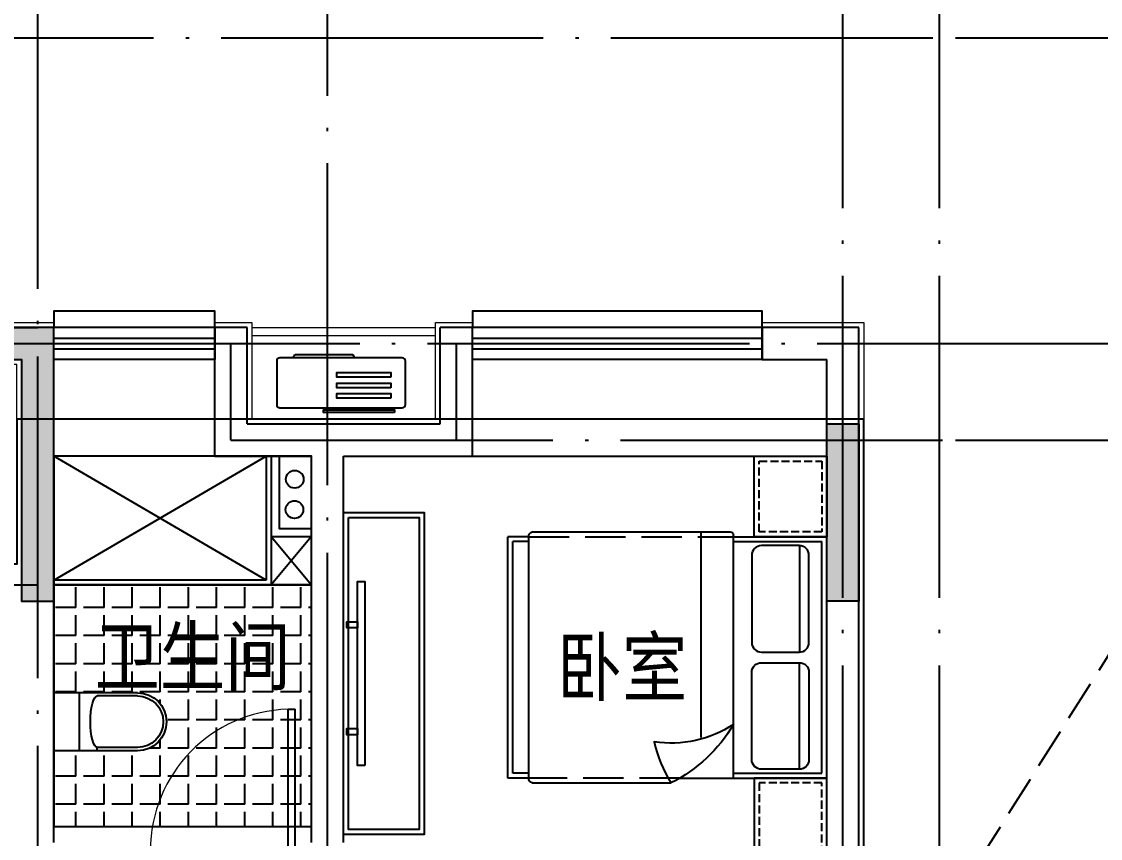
# Model space of a CAD drawing. Extents: x 802298 to 1915382, y -2285475 to -1340051.
# Drawn here: x 1405890 to 1412590, y -2229702 to -2224626 of the extents above; entities that cross this region are included whole.
import ezdxf
from ezdxf.enums import TextEntityAlignment as Align

# ---------------------------------------------------------------- set-up
doc = ezdxf.new("R2010")
doc.units = 0
doc.header["$LTSCALE"] = 1000
doc.header["$MEASUREMENT"] = 0
doc.linetypes.add('DASH', pattern=[0.35, 0.25, -0.1])
doc.linetypes.add('DOTE', pattern=[2.42, 2, -0.2, 0.02, -0.2])
doc.layers.get('0').update_dxf_attribs({"linetype": 'CONTINUOUS'})
for name, color, linetype in [('8', 8, 'CONTINUOUS'), ('AXIS', 3, 'CONTINUOUS'), ('DOTE', 1, 'CONTINUOUS'), ('PUB_TEXT', 7, 'CONTINUOUS'), ('WALL', 9, 'CONTINUOUS'), ('WINDOW', 4, 'CONTINUOUS'), ('厨卫', 154, 'CONTINUOUS'), ('家具', 33, 'CONTINUOUS'), ('平面填充', 252, 'CONTINUOUS'), ('看线', 5, 'CONTINUOUS'), ('窗檐', 6, 'CONTINUOUS'), ('结构', 7, 'CONTINUOUS')]:
    doc.layers.add(name, color=color, linetype=linetype)
doc.layers.add('保温', color=150, linetype='CONTINUOUS', lineweight=9)
doc.layers.add('栏杆百叶', color=36, linetype='CONTINUOUS', lineweight=9)
doc.layers.add('面积－户', color=2, linetype='CONTINUOUS', plot=False)
doc.styles.add('黑体', font='SIMHEI.TTF', dxfattribs={"width": 0.8})

# ---------------------------------------------------------------- blocks, each defined once
blk = doc.blocks.new('A$C20CC1F58')
for p, q in [((0, 180), (0, 700)), ((360, 700), (0, 700)), ((360, 180), (360, 700)), ((360, 539.5), (0, 539.5)), ((20, 180), (20, 430)), ((360, 430), (340, 430)), ((340, 180), (340, 430))]:
    blk.add_line(p, q)
blk.add_lwpolyline([(340, 430), (336.9, 438.2), (327.8, 446.1), (313, 453.4), (293.1, 459.8), (268.9, 465.1), (241.2, 469), (211.2, 471.4), (180, 472.2), (148.8, 471.4), (118.8, 469), (91.1, 465.1), (66.9, 459.8), (47, 453.4), (32.2, 446.1), (23.1, 438.2), (20, 430)])
for radius in [180, 160]:
    blk.add_arc((180, 180), radius, 180, 0)
blk = doc.blocks.new('asfafasfsafaffd')
at = {"color": 8, "ltscale": 0.5}
for points in [[(1604846, -1336991.5), (1604846, -1337191.5), (1604196, -1337191.5), (1604196, -1338691.5), (1603996, -1338691.5), (1603996, -1336991.5)], [(1599196, -1337591.5), (1599196, -1337591.5), (1598996, -1337591.5), (1598996, -1338691.5), (1599196, -1338691.9), (1599196, -1337591.5)]]:
    blk.add_lwpolyline(points, close=True, dxfattribs=at)
for points in [[(1603996, -1337191.5), (1603996, -1336991.5), (1604846, -1337191.5), (1604846, -1336991.5)], [(1603996, -1337191.5), (1603996, -1338691.5), (1604196, -1337191.5), (1604196, -1338691.5)], [(1599196, -1337591.5), (1598996, -1337591.5), (1599196, -1337591.5), (1598996, -1337591.5)], [(1599196, -1337591.5), (1599196, -1338691.9), (1598996, -1337591.5), (1598996, -1338691.5)]]:
    blk.add_solid(points, dxfattribs=at)
blk = doc.blocks.new('A$C2FB07499')
at = {"layer": '家具', "ltscale": 0.5}
blk.add_lwpolyline([(500, 0), (0, 0), (0, 2000), (500, 2000)], close=True, dxfattribs=at)
at = {"layer": '家具', "color": 251, "ltscale": 40}
for points in [[(470, 30), (30, 30), (30, 1970), (470, 1970)], [(368, 1572.1), (414.5, 1572.1), (414.5, 427.9), (368, 427.9)], [(414.5, 1381), (480, 1381), (480, 1342.7), (414.5, 1342.7)], [(414.5, 716.9), (480, 716.9), (480, 678.6), (414.5, 678.6)]]:
    blk.add_lwpolyline(points, close=True, dxfattribs=at)
blk = doc.blocks.new('dgfgf')
at = {"layer": '家具'}
blk.add_lwpolyline([(7597.4, -62676.2), (7147.4, -62676.2), (7147.4, -63176.2), (7597.4, -63176.2), (7597.4, -62676.2), (7517.4, -62676.2)], dxfattribs=at)
at = {"layer": '家具', "color": 251, "linetype": 'DASH', "ltscale": 0.2}
blk.add_lwpolyline([(7567.4, -62706.2), (7177.4, -62706.2), (7177.4, -63146.2), (7567.4, -63146.2)], close=True, dxfattribs=at)
blk = doc.blocks.new('A$C72813290')
at = {"layer": '家具'}
for p, q in [((579.1, 500), (579.1, 2010)), ((1830, 2030), (599.1, 2030)), ((779.5, 752.6), (779.5, 2030)), ((579.1, 2000), (0, 2000)), ((0, 500), (0, 2000)), ((30, 530), (30, 1970)), ((579.1, 1970), (30, 1970)), ((169.9, 1944.6), (169.9, 1282.8)), ((1850, 500), (1850, 2000)), ((1850, 2000), (1980, 2000)), ((1850, 1970), (1950, 1970)), ((1950, 530), (1950, 1970)), ((1980, 500), (1980, 2000)), ((169.9, 555.4), (169.9, 1217.2)), ((912.3, 500), (0, 500)), ((579.1, 530), (30, 530)), ((1830, 470), (967.1, 470)), ((1850, 530), (1950, 530)), ((1850, 500), (1980, 500))]:
    blk.add_line(p, q, dxfattribs=at)
at = {"layer": '家具', "linetype": 'DASH'}
for p, q in [((1850, 2000), (579.1, 2000)), ((912.3, 500), (1850, 500))]:
    blk.add_line(p, q, dxfattribs=at)
at = {"layer": '家具'}
for points in [[(169.9, 1944.6), (405.3, 1944.6, -0.414214), (465.3, 1884.6), (465.3, 1342.8, -0.414214), (405.3, 1282.8), (169.9, 1282.8, -0.414214), (109.9, 1342.8), (109.9, 1884.6, -0.414214)], [(169.9, 555.4), (405.3, 555.4, 0.414214), (465.3, 615.4), (465.3, 1157.2, 0.414214), (405.3, 1217.2), (169.9, 1217.2, 0.414214), (109.9, 1157.2), (109.9, 615.4, 0.414214)]]:
    blk.add_lwpolyline(points, format="xyb", close=True, dxfattribs=at)
blk.add_lwpolyline([(579.1, 832.6, 0.180302), (1070.8, 724.6, -0.088637), (967.1, 470.1, 28871.271551)], format="xyb", dxfattribs=at)
for centre, radius, start, end in [((599.1, 2010), 20, 90, 180), ((1819.3, 2001.3), 30.7, 357.68839, 69.69174), ((1391.5, 1313.2), 944, 210.60747, 243.27731), ((1819.3, 498.8), 30.7, 290.35664, 2.31522)]:
    blk.add_arc(centre, radius, start, end, dxfattribs=at)
blk.add_blockref('dgfgf', (-7147.4, 65176.2), dxfattribs=at)
at = {"layer": '家具', "xscale": -1, "rotation": 180}
blk.add_blockref('dgfgf', (-7147.4, -62676.2), dxfattribs=at)
blk = doc.blocks.new('A$C23642D9D')
at = {"layer": '家具'}
blk.add_blockref('A$C72813290', (0, 0), dxfattribs=at)
blk = doc.blocks.new('A$C4EB5717C')
at = {"layer": '家具', "color": 8}
for p, q in [((520.3, 110), (520.3, 120)), ((883.1, 100), (530.3, 100)), ((893.1, 120), (893.1, 110))]:
    blk.add_line(p, q, dxfattribs=at)
at = {"layer": '家具'}
blk.add_lwpolyline([(220, 120), (980, 120, 0.414214), (1000, 140), (1000, 410, 0.414214), (980, 430), (220, 430, 0.414214), (200, 410), (200, 140, 0.414214)], format="xyb", close=True, dxfattribs=at)
at = {"layer": '家具', "color": 8}
for points in [[(269.2, 459.1), (709, 459.1), (709, 444), (269.2, 444)], [(290.4, 371.5), (625.9, 371.5), (625.9, 342.6), (290.4, 342.6)], [(290.4, 305.7), (625.9, 305.7), (625.9, 276.8), (290.4, 276.8)], [(290.4, 239.9), (625.9, 239.9), (625.9, 211), (290.4, 211)]]:
    blk.add_lwpolyline(points, close=True, dxfattribs=at)
for centre, start, end in [((530.3, 110), 180, 270), ((883.1, 110), 270, 0)]:
    blk.add_arc(centre, 10, start, end, dxfattribs=at)
blk = doc.blocks.new('$DorLib2D$00000001')
for p, q in [((0.45, 0.975), (0.5, 0.975)), ((0.45, 0), (0.45, 0.975)), ((0.5, 0), (0.5, 0.975)), ((0.5, 0), (0.45, 0))]:
    blk.add_line(p, q)
at = {"lineweight": 13}
blk.add_arc((0.475, 0), 0.975, 91.46928, 180, dxfattribs=at)
blk = doc.blocks.new('$TCHSYS$WIN2D')
for p, q in [((-0.5, 0.5), (0.5, 0.5)), ((-0.5, 0.5), (-0.5, -0.5)), ((0.5, 0.5), (0.5, -0.5)), ((0.5, 0.1667), (-0.5, 0.1667)), ((0.5, -0.1667), (-0.5, -0.1667)), ((-0.5, -0.5), (0.5, -0.5))]:
    blk.add_line(p, q)

msp = doc.modelspace()

# ---------------------------------------------------------------- hatches: boundary and pattern name
at = {"layer": '平面填充'}
h = msp.add_hatch(dxfattribs=at)
h.set_pattern_fill('ANGLE', color=256, scale=50, style=0)
h.set_pattern_definition([(180, (2332439.11, -788134.24), (-1e-07, 174.625), [127, -47.625]), (90, (2332439.11, -788134.24), (174.625, 1e-07), [127, -47.625])])
h.paths.add_polyline_path([(1406610.5, -2228796.4), (1406090.5, -2228796.4), (1406090.5, -2228126.4), (1407690.5, -2228126.4), (1407690.5, -2229626.4), (1406090.5, -2229626.4), (1406090.5, -2229156.4), (1406610.5, -2229156.4, 1)])
h.paths.add_polyline_path([(1407547.2, -2228884.2), (1406308.4, -2228884.2), (1406308.4, -2228291.8), (1407547.2, -2228291.8)], flags=24)

# ---------------------------------------------------------------- linework, layer by layer
at = {"layer": '8', "linetype": 'DASH'}
msp.add_line((1411090.5, -2231026.4), (1421969.7, -2213736.1), dxfattribs=at)
at = {"layer": 'AXIS'}
for p, q in [((1411690.5, -2224726.4), (1417690.5, -2224726.4)), ((1411690.5, -2226626.4), (1417690.5, -2226626.4)), ((1411690.5, -2227226.4), (1417690.5, -2227226.4))]:
    msp.add_line(p, q, dxfattribs=at)
at = {"layer": 'DOTE', "linetype": 'DOTE'}
for p, q in [((1405990.5, -2231126.4), (1405990.5, -2223626.4)), ((1407790.5, -2229926.4), (1407790.5, -2223626.4)), ((1410990.5, -2242726.4), (1410990.5, -2223626.4)), ((1411590.5, -2242726.4), (1411590.5, -2223626.4)), ((1378090.5, -2224726.4), (1412590.5, -2224726.4)), ((1400190.5, -2226626.4), (1405990.5, -2226626.4)), ((1405990.5, -2226626.4), (1412590.5, -2226626.4)), ((1407190.5, -2227226.4), (1407190.5, -2226626.4)), ((1408590.5, -2227226.4), (1408590.5, -2226626.4)), ((1407190.5, -2227226.4), (1412590.5, -2227226.4)), ((1402090.5, -2228126.4), (1405990.5, -2228126.4))]:
    msp.add_line(p, q, dxfattribs=at)
at = {"layer": 'WALL'}
for p, q in [((1405240.5, -2226526.4), (1405990.5, -2226526.4)), ((1406090.5, -2226526.4), (1405990.5, -2226526.4)), ((1406090.5, -2226726.4), (1406090.5, -2226526.4)), ((1407290.5, -2226526.4), (1407090.5, -2226526.4)), ((1407090.5, -2226526.4), (1407090.5, -2226726.4)), ((1407290.5, -2227126.4), (1407290.5, -2226526.4)), ((1408490.5, -2227126.4), (1408490.5, -2226526.4)), ((1408690.5, -2226526.4), (1408490.5, -2226526.4)), ((1408690.5, -2226726.4), (1408690.5, -2226526.4)), ((1411090.5, -2226526.4), (1410490.5, -2226526.4)), ((1410490.5, -2226526.4), (1410490.5, -2226726.4)), ((1411090.5, -2231026.4), (1411090.5, -2226526.4)), ((1406090.5, -2228126.4), (1406090.5, -2226726.4)), ((1407090.5, -2227326.4), (1407090.5, -2226726.4)), ((1408690.5, -2227326.4), (1408690.5, -2226726.4)), ((1410490.5, -2226726.4), (1410890.5, -2226726.4)), ((1410890.5, -2231026.4), (1410890.5, -2226726.4)), ((1407290.5, -2227126.4), (1407790.5, -2227126.4)), ((1407790.5, -2227126.4), (1408490.5, -2227126.4)), ((1407090.5, -2227326.4), (1407690.5, -2227326.4)), ((1407690.5, -2229726.4), (1407690.5, -2227326.4)), ((1407890.5, -2227326.4), (1408690.5, -2227326.4)), ((1407890.5, -2229726.4), (1407890.5, -2227326.4)), ((1406090.5, -2229726.4), (1406090.5, -2228126.4))]:
    msp.add_line(p, q, dxfattribs=at)
at = {"layer": '保温', "ltscale": 0.5}
for points in [[(1405240.5, -2228026.4), (1405240.5, -2227996.4), (1405860.5, -2227996.4), (1405860.5, -2226756.4), (1405204.6, -2226756.4), (1405204.6, -2226496.4), (1406090.5, -2226496.4), (1406090.5, -2226526.4)], [(1407090.5, -2226526.4), (1407090.5, -2226496.4), (1407320.5, -2226496.4), (1407320.5, -2227096.4), (1408460.5, -2227096.4), (1408460.5, -2226496.4), (1408690.5, -2226496.4), (1408690.5, -2226526.4)], [(1410490.5, -2226526.4), (1410490.5, -2226496.4), (1411120.5, -2226496.4), (1411120.5, -2230996.4), (1411720.5, -2230996.4), (1411720.5, -2231256.4), (1411120.5, -2231256.4), (1411120.5, -2232396.4), (1411720.5, -2232396.4), (1411720.5, -2232626.4), (1411690.5, -2232626.4)]]:
    msp.add_lwpolyline(points, dxfattribs=at)
at = {"layer": '厨卫'}
for p, q in [((1407410.3, -2228096.4), (1406090.5, -2227326.4)), ((1406090.5, -2228096.4), (1407410.3, -2227326.4)), ((1407410.3, -2227326.4), (1407410.3, -2228096.4)), ((1407440.2, -2227826.2), (1407690.5, -2228126.4)), ((1407690.6, -2227826.2), (1407440.3, -2228126.4)), ((1407440.3, -2227826.4), (1407440.3, -2228126.4)), ((1407410.3, -2228096.4), (1406090.5, -2228096.4)), ((1407690.5, -2228126.4), (1406090.5, -2228126.4))]:
    msp.add_line(p, q, dxfattribs=at)
at = {"layer": '厨卫', "ltscale": 0.5}
msp.add_lwpolyline([(1406090.5, -2228126.4), (1407690.5, -2228126.4), (1407690.5, -2227326.4), (1406090.5, -2227326.4)], close=True, dxfattribs=at)
at = {"layer": '厨卫'}
msp.add_lwpolyline([(1407440.3, -2227326.4), (1407440.3, -2227826.4), (1407690.5, -2227826.4)], dxfattribs=at)
msp.add_lwpolyline([(1407690.5, -2227776.4), (1407690.5, -2227326.4), (1407490.3, -2227326.4), (1407490.3, -2227776.4)], close=True, dxfattribs=at)
for centre in [(1407586.6, -2227469.9), (1407585.2, -2227658.5)]:
    msp.add_circle(centre, 55, dxfattribs=at)
at = {"layer": '平面填充', "ltscale": 0.5}
msp.add_lwpolyline([(1407690.5, -2228126.4), (1406090.5, -2228126.4), (1406090.5, -2229626.4), (1407690.5, -2229626.4)], close=True, dxfattribs=at)
at = {"layer": '栏杆百叶'}
for p, q in [((1407320.5, -2226526.4), (1408460.5, -2226526.4)), ((1407320.5, -2226576.4), (1408460.5, -2226576.4))]:
    msp.add_line(p, q, dxfattribs=at)
at = {"layer": '看线'}
for p, q in [((1407090.5, -2227326.4), (1406090.5, -2227326.4)), ((1408690.5, -2227326.4), (1410890.5, -2227326.4))]:
    msp.add_line(p, q, dxfattribs=at)
at = {"layer": '窗檐', "ltscale": 0.5}
for points in [[(1407090.5, -2226526.4), (1407090.5, -2226426.4), (1406090.5, -2226426.4), (1406090.5, -2226526.4)], [(1410490.5, -2226526.4), (1410490.5, -2226426.4), (1408690.5, -2226426.4), (1408690.5, -2226526.4)]]:
    msp.add_lwpolyline(points, dxfattribs=at)
at = {"layer": '面积－户'}
msp.add_lwpolyline([(1411120.5, -2227096.4), (1405860.5, -2227096.4), (1405860.5, -2227996.4), (1402220.5, -2227996.4), (1402220.5, -2226496.4), (1400190.5, -2226496.4), (1400190.5, -2231126.4), (1398790.5, -2231126.4), (1398790.5, -2239226.4), (1398790.5, -2239356.4), (1402220.5, -2239356.4), (1402220.5, -2238456.4), (1406360.5, -2238456.4), (1406360.5, -2239956.4), (1410420.5, -2239956.4), (1410420.5, -2233956.4), (1411120.5, -2233956.4), (1411120.5, -2227096.4)], close=True, dxfattribs=at)
msp.add_lwpolyline([(1411120.5, -2227096.4), (1405860.5, -2227096.4), (1405860.5, -2227996.4), (1402220.5, -2227996.4), (1402220.5, -2226496.4), (1400190.5, -2226496.4), (1400190.5, -2231126.4), (1398790.5, -2231126.4), (1398790.5, -2239226.4), (1398790.5, -2239356.4), (1402220.5, -2239356.4), (1402220.5, -2238456.4), (1406360.5, -2238456.4), (1406360.5, -2239956.4), (1410420.5, -2239956.4), (1410420.5, -2233956.4), (1411120.5, -2233956.4), (1411120.5, -2227096.4)], close=True, dxfattribs=at)
msp.add_lwpolyline([(1398920.5, -2239356.4), (1402220.5, -2239356.4), (1402220.5, -2239356.4), (1402220.5, -2239356.4), (1402220.5, -2239356.4), (1402220.5, -2238456.4), (1406360.5, -2238456.4), (1406360.5, -2239956.4), (1410420.5, -2239956.4), (1410420.5, -2233956.4), (1410420.5, -2233956.4), (1410990.5, -2233956.4), (1411120.5, -2233956.4), (1411120.5, -2227226.4), (1411120.5, -2227196.4), (1411120.5, -2227096.4), (1405860.5, -2227096.4), (1405860.5, -2227996.4), (1402220.5, -2227996.4), (1402220.5, -2226496.4), (1400320.5, -2226496.4)], dxfattribs=at)
msp.add_lwpolyline([(1398920.5, -2239356.4), (1402220.5, -2239356.4), (1402220.5, -2239356.4), (1402220.5, -2239356.4), (1402220.5, -2239356.4), (1402220.5, -2238456.4), (1406360.5, -2238456.4), (1406360.5, -2239956.4), (1410420.5, -2239956.4), (1410420.5, -2233956.4), (1410420.5, -2233956.4), (1410990.5, -2233956.4), (1411120.5, -2233956.4), (1411120.5, -2227226.4), (1411120.5, -2227196.4), (1411120.5, -2227096.4), (1405860.5, -2227096.4), (1405860.5, -2227996.4), (1402220.5, -2227996.4), (1402220.5, -2226496.4), (1400320.5, -2226496.4)], dxfattribs=at)

# ---------------------------------------------------------------- block references
at = {"layer": 'WINDOW', "color": 4}
for name, p, xscale, yscale, zscale, rotation in [('$TCHSYS$WIN2D', (1406590.5, -2226626.4), -1000, -200, -1000, 4.331122559596867e-08), ('$TCHSYS$WIN2D', (1409590.5, -2226626.4), -1800, -200, -1800, 4.337792666209841e-08), ('$DorLib2D$00000001', (1407140.5, -2229776.4), -900, -900, -900, 180.0000000434594)]:
    msp.add_blockref(name, p, dxfattribs=dict(at, xscale=xscale, yscale=yscale, zscale=zscale, rotation=rotation))
at = {"layer": '厨卫', "extrusion": (0, 0, -1), "zscale": -1, "rotation": 269.9999999466392}
msp.add_blockref('A$C20CC1F58', (-1406790.5, -2228796.4), dxfattribs=at)
at = {"layer": '家具', "rotation": 180.0000000400206}
for name, p in [('A$C4EB5717C', (1408474.9, -2226595.1)), ('A$C2FB07499', (1408390.5, -2227676.7))]:
    msp.add_blockref(name, p, dxfattribs=at)
at = {"layer": '家具', "xscale": -1, "rotation": 4.669073128127366e-08}
msp.add_blockref('A$C23642D9D', (1410890.5, -2229826.7), dxfattribs=at)
at = {"layer": '结构', "xscale": -1, "rotation": 4.669073128127366e-08}
msp.add_blockref('asfafasfsafaffd', (3010086.5, -889534.8), dxfattribs=at)

# ---------------------------------------------------------------- texts
at = {"layer": 'PUB_TEXT', "style": '黑体', "width": 0.85}
for s, p in [('卫生间', (1406952.2, -2228744.8)), ('卧室', (1409619.2, -2228811.5))]:
    msp.add_text(s, height=350, dxfattribs=at).set_placement(p, align=Align.CENTER)

doc.saveas('drawing.dxf')
